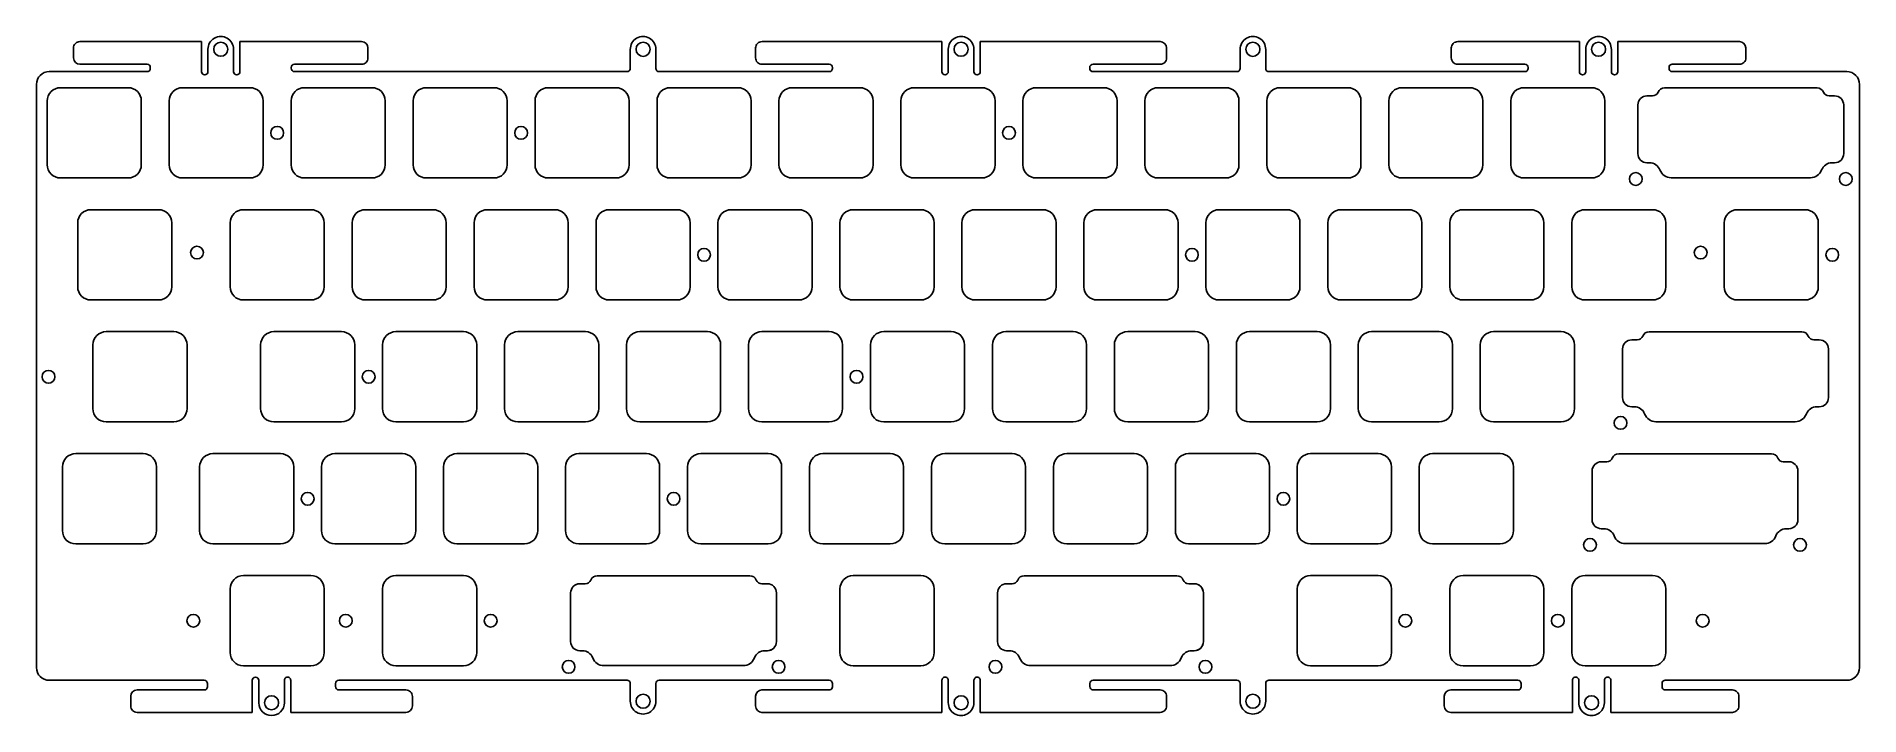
# Model space of a CAD drawing. Header units: millimetres. Extents: x -9 to 276, y -91 to 15.
import ezdxf

# ---------------------------------------------------------------- set-up
doc = ezdxf.new("R2010")
doc.units = ezdxf.units.MM
doc.layers.add('BLACK', color=7, linetype='CONTINUOUS')
doc.layers.add('Edge.Cuts', color=53, linetype='CONTINUOUS')

msp = doc.modelspace()

# ---------------------------------------------------------------- linework, layer by layer
at = {"layer": 'BLACK', "linetype": 'Continuous'}
for p, q in [((16.758349, 14.254188), (-2.24165, 14.254188)), ((16.758349, 9.554201), (16.758349, 14.254188)), ((41.7581, 14.254188), (22.758349, 14.254188)), ((22.758349, 14.254188), (22.758349, 9.554201)), ((104.303625, 14.254188), (104.303624, 14.254139)), ((132.391349, 14.254188), (104.303625, 14.254188)), ((132.391349, 9.554201), (132.391349, 14.254188)), ((166.4901, 14.254188), (138.391349, 14.254188)), ((138.391349, 14.254188), (138.391349, 9.554201)), ((212.977625, 14.254188), (212.977624, 14.254139)), ((231.966349, 14.254188), (212.977625, 14.254188)), ((231.966349, 9.554201), (231.966349, 14.254188)), ((256.9661, 14.254188), (237.966349, 14.254188)), ((237.966349, 14.254188), (237.966349, 9.554201)), ((-3.241651, 13.254192), (-3.241651, 11.699509)), ((17.758349, 13.05419), (17.758349, 9.554201)), ((21.758349, 9.554201), (21.758349, 13.054188)), ((42.758349, 11.7042), (42.758349, 13.270515)), ((83.725094, 13.029757), (83.725094, 10.0643)), ((87.725046, 13.049249), (87.725, 13.049249)), ((87.725046, 10.064175), (87.725046, 13.049249)), ((103.292349, 13.2541), (103.292349, 11.715245)), ((133.391349, 13.05419), (133.391349, 9.554201)), ((137.391349, 9.554201), (137.391349, 13.054188)), ((167.490349, 11.7042), (167.490349, 13.270515)), ((178.975079, 13.031437), (178.975079, 10.0643)), ((182.974954, 10.0642), (182.974954, 13.035636)), ((211.966349, 13.2541), (211.966349, 11.715245)), ((232.966349, 13.0542), (232.966349, 9.554201)), ((236.966349, 9.554201), (236.966349, 13.034001)), ((257.966349, 11.7042), (257.966349, 13.270515)), ((8.253504, 9.564175), (-7.025001, 9.564175)), ((-2.241651, 10.704188), (8.2583, 10.704188)), ((8.253504, 9.564224), (8.253504, 9.564175)), ((8.758349, 10.197855), (8.758349, 10.06416)), ((30.758349, 10.077453), (30.758349, 10.2041)), ((83.216754, 9.564175), (31.2583, 9.564175)), ((31.266336, 10.704139), (31.266337, 10.704188)), ((31.266337, 10.704188), (41.758349, 10.704188)), ((41.758349, 10.704188), (41.758349, 10.704201)), ((83.216755, 9.564223), (83.216754, 9.564175)), ((87.725025, 10.064175), (87.725046, 10.064175)), ((114.787504, 9.564175), (88.2249, 9.564175)), ((104.2924, 10.704188), (114.7923, 10.704188)), ((114.787504, 9.564224), (114.787504, 9.564175)), ((115.292349, 10.197855), (115.292349, 10.0642)), ((155.490349, 10.077453), (155.490349, 10.2041)), ((178.46772, 9.564175), (155.9903, 9.564175)), ((155.998336, 10.704139), (155.998337, 10.704188)), ((155.998337, 10.704188), (166.490349, 10.704188)), ((166.490349, 10.704188), (166.490349, 10.704201)), ((178.467721, 9.564223), (178.46772, 9.564175)), ((182.974977, 10.0642), (182.974954, 10.0642)), ((223.461504, 9.564175), (183.4751, 9.564175)), ((212.9664, 10.704188), (223.4663, 10.704188)), ((223.461504, 9.564224), (223.461504, 9.564175)), ((223.966349, 10.197855), (223.966349, 10.0642)), ((245.966349, 10.077453), (245.966349, 10.2041)), ((273.7248, 9.564175), (246.4663, 9.564175)), ((246.474336, 10.704139), (246.474337, 10.704188)), ((246.474337, 10.704188), (256.966349, 10.704188)), ((256.966349, 10.704188), (256.966349, 10.704201)), ((-9.025, 7.564177), (-9.025, -83.506263)), ((5.275, 7.05), (-5.275, 7.05)), ((24.325, 7.05), (13.775, 7.05)), ((43.375, 7.05), (32.825, 7.05)), ((62.425, 7.05), (51.875, 7.05)), ((81.475, 7.05), (70.925, 7.05)), ((100.525, 7.05), (89.975, 7.05)), ((119.575, 7.05), (109.025, 7.05)), ((138.625, 7.05), (128.075, 7.05)), ((157.675, 7.05), (147.125, 7.05)), ((176.725, 7.05), (166.175, 7.05)), ((195.775, 7.05), (185.225, 7.05)), ((214.825, 7.05), (204.275, 7.05)), ((233.875, 7.05), (223.325, 7.05)), ((275.724975, 7.5641), (275.725, 7.5641)), ((275.725, -83.5062), (275.725, 7.5641)), ((-7.35, 4.975001), (-7.35, -4.975)), ((7.35, 4.975), (7.35, -4.975)), ((11.7, 4.975), (11.7, -4.975)), ((26.4, 4.975), (26.4, -4.975)), ((30.75, 4.975), (30.75, -4.975)), ((45.45, 4.975), (45.45, -4.975)), ((49.8, 4.975), (49.8, -4.975)), ((64.5, 4.975), (64.5, -4.975)), ((68.85, 4.975), (68.85, -4.975)), ((83.55, 4.975), (83.55, -4.975)), ((87.9, 4.975), (87.9, -4.975)), ((102.6, 4.975), (102.6, -4.975)), ((106.95, 4.975), (106.95, -4.975)), ((121.65, 4.975), (121.65, -4.975)), ((126, 4.975), (126, -4.975)), ((140.7, 4.975), (140.7, -4.975)), ((145.05, 4.975), (145.05, -4.975)), ((159.75, 4.975), (159.75, -4.975)), ((164.1, 4.975), (164.1, -4.975)), ((178.8, 4.975), (178.8, -4.975)), ((183.15, 4.975), (183.15, -4.975)), ((197.85, 4.975), (197.85, -4.975)), ((202.2, 4.975), (202.2, -4.975)), ((216.9, 4.975), (216.9, -4.975)), ((221.25, 4.975), (221.25, -4.975)), ((235.95, 4.975), (235.95, -4.975)), ((5.275, -7.05), (-5.275, -7.05)), ((24.325, -7.05), (13.775, -7.05)), ((43.375, -7.05), (32.825, -7.05)), ((62.425, -7.05), (51.875, -7.05)), ((81.475, -7.05), (70.925, -7.05)), ((100.525, -7.05), (89.975, -7.05)), ((119.575, -7.05), (109.025, -7.05)), ((138.625, -7.05), (128.075, -7.05)), ((157.675, -7.05), (147.125, -7.05)), ((176.725, -7.05), (166.175, -7.05)), ((195.775, -7.05), (185.225, -7.05)), ((214.825, -7.05), (204.275, -7.05)), ((233.875, -7.05), (223.325, -7.05)), ((-2.587499, -14.074999), (-2.587499, -24.025001)), ((10.0375, -12), (-0.5125, -12)), ((12.1125, -14.075), (12.112501, -14.075)), ((12.112501, -14.075), (12.112501, -24.025)), ((21.225, -14.075), (21.225, -24.025)), ((33.85, -12), (23.3, -12)), ((35.925, -14.075), (35.925, -24.025)), ((40.275, -14.075), (40.275, -24.025)), ((52.9, -12), (42.35, -12)), ((54.975, -14.075), (54.975, -24.025)), ((59.325, -14.075), (59.325, -24.025)), ((71.95, -12), (61.4, -12)), ((74.025, -14.075), (74.025, -24.025)), ((78.375, -14.075), (78.375, -24.025)), ((91, -12), (80.45, -12)), ((93.075, -14.075), (93.075, -24.025)), ((97.425, -14.075), (97.425, -24.025)), ((110.05, -12), (99.5, -12)), ((112.125, -14.075), (112.125, -24.025)), ((116.475, -14.075), (116.475, -24.025)), ((129.1, -12), (118.55, -12)), ((131.175, -14.075), (131.175, -24.025)), ((135.525, -14.075), (135.525, -24.025)), ((148.15, -12), (137.6, -12)), ((150.225, -14.075), (150.225, -24.025)), ((154.575, -14.075), (154.575, -24.025)), ((167.2, -12), (156.65, -12)), ((169.275, -14.075), (169.275, -24.025)), ((173.625, -14.075), (173.625, -24.025)), ((186.25, -12), (175.7, -12)), ((188.325, -14.075), (188.325, -24.025)), ((192.675, -14.075), (192.675, -24.025)), ((205.3, -12), (194.75, -12)), ((207.375, -14.075), (207.375, -24.025)), ((211.725, -14.075), (211.725, -24.025)), ((224.35, -12), (213.8, -12)), ((226.425, -14.075), (226.425, -24.025)), ((230.775, -14.075), (230.775, -24.025)), ((243.4, -12), (232.85, -12)), ((245.475, -14.075), (245.475, -24.025)), ((10.0375, -26.1), (-0.5125, -26.1)), ((33.85, -26.1), (23.3, -26.1)), ((52.9, -26.1), (42.35, -26.1)), ((71.95, -26.1), (61.4, -26.1)), ((91, -26.1), (80.45, -26.1)), ((110.05, -26.1), (99.5, -26.1)), ((129.1, -26.1), (118.55, -26.1)), ((148.15, -26.1), (137.6, -26.1)), ((167.2, -26.1), (156.65, -26.1)), ((186.25, -26.1), (175.7, -26.1)), ((205.3, -26.1), (194.75, -26.1)), ((224.35, -26.1), (213.8, -26.1)), ((243.4, -26.1), (232.85, -26.1)), ((12.41875, -31.05), (1.868749, -31.05)), ((38.6125, -31.05), (28.0625, -31.05)), ((57.6625, -31.05), (47.1125, -31.05)), ((76.7125, -31.05), (66.1625, -31.05)), ((95.7625, -31.05), (85.2125, -31.05)), ((114.8125, -31.05), (104.2625, -31.05)), ((133.8625, -31.05), (123.3125, -31.05)), ((152.9125, -31.05), (142.3625, -31.05)), ((171.9625, -31.05), (161.4125, -31.05)), ((191.0125, -31.05), (180.4625, -31.05)), ((210.0625, -31.05), (199.5125, -31.05)), ((229.1125, -31.05), (218.5625, -31.05)), ((-0.20625, -33.125), (-0.20625, -43.075001)), ((14.49375, -33.125), (14.49375, -43.075)), ((25.9875, -33.125), (25.9875, -43.075)), ((40.6875, -33.125), (40.6875, -43.075)), ((45.0375, -33.125), (45.0375, -43.075)), ((59.7375, -33.125), (59.7375, -43.075)), ((64.0875, -33.125), (64.0875, -43.075)), ((78.7875, -33.125), (78.7875, -43.075)), ((83.1375, -33.125), (83.1375, -43.075)), ((97.8375, -33.125), (97.8375, -43.075)), ((102.1875, -33.125), (102.1875, -43.075)), ((116.8875, -33.125), (116.8875, -43.075)), ((121.2375, -33.125), (121.2375, -43.075)), ((135.9375, -33.125), (135.9375, -43.075)), ((140.2875, -33.125), (140.2875, -43.075)), ((154.9875, -33.125), (154.9875, -43.075)), ((159.3375, -33.125), (159.3375, -43.075)), ((174.0375, -33.125), (174.0375, -43.075)), ((178.3875, -33.125), (178.3875, -43.075)), ((193.0875, -33.125), (193.0875, -43.075)), ((197.4375, -33.125), (197.4375, -43.075)), ((212.1375, -33.125), (212.1375, -43.075)), ((216.4875, -33.125), (216.4875, -43.075)), ((231.1875, -33.125), (231.1875, -43.075)), ((12.41875, -45.15), (1.86875, -45.15)), ((38.6125, -45.15), (28.0625, -45.15)), ((57.6625, -45.15), (47.1125, -45.15)), ((76.7125, -45.15), (66.1625, -45.15)), ((95.7625, -45.15), (85.2125, -45.15)), ((114.8125, -45.15), (104.2625, -45.15)), ((133.8625, -45.15), (123.3125, -45.15)), ((152.9125, -45.15), (142.3625, -45.15)), ((171.9625, -45.15), (161.4125, -45.15)), ((191.0125, -45.15), (180.4625, -45.15)), ((210.0625, -45.15), (199.5125, -45.15)), ((229.1125, -45.15), (218.5625, -45.15)), ((7.656226, -50.099999), (-2.893775, -50.099999)), ((29.087476, -50.099999), (18.537516, -50.099999)), ((48.1375, -50.1), (37.5875, -50.1)), ((67.1875, -50.1), (56.6375, -50.1)), ((86.2375, -50.1), (75.6875, -50.1)), ((105.2875, -50.1), (94.7375, -50.1)), ((124.3375, -50.1), (113.7875, -50.1)), ((143.3875, -50.1), (132.8375, -50.1)), ((162.4375, -50.1), (151.8875, -50.1)), ((181.4875, -50.1), (170.9375, -50.1)), ((200.5375, -50.1), (189.9875, -50.1)), ((219.5875, -50.1), (209.0375, -50.1)), ((-4.968774, -52.174998), (-4.968774, -62.124999)), ((9.731226, -52.174999), (9.731226, -62.124999)), ((16.4625, -52.175019), (16.4625, -62.134768)), ((31.162476, -52.174999), (31.1625, -52.174999)), ((31.1625, -52.174999), (31.1625, -62.124999)), ((35.5125, -52.175), (35.5125, -62.125)), ((50.2125, -52.175), (50.2125, -62.125)), ((54.5625, -52.175), (54.5625, -62.125)), ((69.2625, -52.175), (69.2625, -62.125)), ((73.6125, -52.175), (73.6125, -62.125)), ((88.3125, -52.175), (88.3125, -62.125)), ((92.6625, -52.175), (92.6625, -62.125)), ((107.3625, -52.175), (107.3625, -62.125)), ((111.7125, -52.175), (111.7125, -62.125)), ((126.4125, -52.175), (126.4125, -62.125)), ((130.7625, -52.175), (130.7625, -62.125)), ((145.4625, -52.175), (145.4625, -62.125)), ((149.8125, -52.175), (149.8125, -62.125)), ((164.5125, -52.175), (164.5125, -62.125)), ((168.8625, -52.175), (168.8625, -62.125)), ((183.5625, -52.175), (183.5625, -62.125)), ((187.9125, -52.175), (187.9125, -62.125)), ((202.6125, -52.175), (202.6125, -62.125)), ((206.9625, -52.175), (206.9625, -62.125)), ((221.6625, -52.175), (221.6625, -62.125)), ((7.656226, -64.199999), (-2.893775, -64.199999)), ((29.077707, -64.199999), (18.537476, -64.199999)), ((48.1375, -64.2), (37.5875, -64.2)), ((67.1875, -64.2), (56.6375, -64.2)), ((86.2375, -64.2), (75.6875, -64.2)), ((105.2875, -64.2), (94.7375, -64.2)), ((124.3375, -64.2), (113.7875, -64.2)), ((143.3875, -64.2), (132.8375, -64.2)), ((162.4375, -64.2), (151.8875, -64.2)), ((181.4875, -64.2), (170.9375, -64.2)), ((200.5375, -64.2), (189.9875, -64.2)), ((219.5875, -64.2), (209.0375, -64.2)), ((-7.025002, -85.506262), (17.1921, -85.506262)), ((5.692064, -88.00537), (5.692064, -89.505371)), ((17.182357, -87.005371), (6.69206, -87.005371)), ((17.692065, -86.019553), (17.692065, -86.5054)), ((24.692064, -90.505371), (24.692064, -85.5054)), ((25.692036, -85.5054), (25.692064, -85.5054)), ((25.692064, -85.5054), (25.692064, -89.011026)), ((29.692064, -89.00537), (29.692064, -85.5054)), ((30.691972, -85.513398), (30.692064, -85.513399)), ((30.692064, -85.513399), (30.692064, -90.505371)), ((37.692063, -86.493609), (37.692063, -86.0063)), ((48.692, -87.005371), (38.1922, -87.005371)), ((38.20215, -85.506262), (83.2252, -85.506262)), ((49.692064, -89.5053), (49.692064, -88.016801)), ((83.725064, -86.014801), (83.725064, -88.76162)), ((87.725076, -88.777236), (87.725076, -86.0063)), ((88.2251, -85.506262), (114.7982, -85.506262)), ((88.2251, -85.506276), (88.2251, -85.506262)), ((103.298064, -88.0055), (103.298064, -89.513546)), ((114.7981, -87.005371), (104.294359, -87.005371)), ((114.89301, -86.996314), (114.893002, -86.996275)), ((115.298064, -86.014801), (115.298064, -86.5054)), ((132.397064, -90.505371), (132.397064, -85.5054)), ((133.396972, -85.513398), (133.397064, -85.513399)), ((133.397064, -85.513399), (133.397064, -88.995008)), ((137.397064, -89.0054), (137.397064, -85.5054)), ((138.396972, -85.513398), (138.397064, -85.513399)), ((138.397064, -85.513399), (138.397064, -90.505371)), ((155.496063, -86.493609), (155.496063, -86.0063)), ((166.496, -87.005371), (155.9962, -87.005371)), ((156.00615, -85.506262), (178.475, -85.506262)), ((167.496064, -89.5053), (167.496064, -88.016801)), ((178.975003, -86.012301), (178.975, -88.777198)), ((182.974954, -88.763884), (182.974954, -86.0063)), ((183.477828, -85.506262), (222.3721, -85.506262)), ((210.872064, -88.0055), (210.872064, -89.513546)), ((222.362357, -87.005371), (211.868359, -87.005371)), ((222.872065, -86.019553), (222.872065, -86.5054)), ((230.872064, -90.505371), (230.872064, -85.5054)), ((231.871972, -85.513398), (231.872064, -85.513399)), ((231.872064, -85.513399), (231.872064, -88.982862)), ((235.872064, -89.0054), (235.872064, -85.5054)), ((236.871972, -85.513398), (236.872064, -85.513399)), ((236.872064, -85.513399), (236.872064, -90.505371)), ((244.872063, -86.493609), (244.872063, -86.0063)), ((255.872, -87.005371), (245.3722, -87.005371)), ((245.38215, -85.506262), (273.712672, -85.506262)), ((256.872064, -89.5053), (256.872064, -88.016801)), ((5.692064, -89.505371), (5.692079, -89.505371)), ((6.69205, -90.505371), (24.692064, -90.505371)), ((30.692064, -90.505371), (48.678436, -90.505371)), ((87.724996, -88.777236), (87.725076, -88.777236)), ((104.298, -90.505371), (132.397064, -90.505371)), ((138.397064, -90.505371), (166.482436, -90.505371)), ((211.872, -90.505371), (230.872064, -90.505371)), ((236.872064, -90.505371), (255.858436, -90.505371))]:
    msp.add_line(p, q, dxfattribs=at)
at = {"layer": 'BLACK'}
for centre, radius in [((19.758349, 13.054188), 1.1), ((85.725, 13.049249), 1.1), ((135.391349, 13.054188), 1.1), ((180.975, 13.049249), 1.1), ((234.966349, 13.054188), 1.1), ((28.575, 0), 1), ((66.675, 0), 1), ((142.875, 0), 1), ((16.04875, -18.7), 1), ((95.25, -19.05), 1), ((171.45, -19.05), 1), ((250.9012, -18.7), 1), ((-7.14375, -38.1), 1), ((42.8625, -38.1), 1), ((119.0625, -38.1), 1), ((33.3375, -57.15), 1), ((90.4875, -57.15), 1), ((185.7375, -57.15), 1), ((27.692064, -89.005371), 1.1), ((85.725, -88.777236), 1.1), ((135.397064, -89.005371), 1.1), ((180.975, -88.777236), 1.1), ((233.872064, -89.005371), 1.1)]:
    msp.add_circle(centre, radius, dxfattribs=at)
for centre, radius, start, end in [((-2.241655, 13.254192), 0.999996, 89.99971352, 180), ((19.75835, 13.05419), 2.000001, 359.9999427, 180), ((41.7581, 13.2538), 1.000388, 0.95737144, 90), ((85.725, 13.04925), 2.000001, 359.99997135, 180.55844188), ((104.2924, 13.2541), 1.000051, 89.35696425, 180), ((135.39135, 13.05419), 2.000001, 359.9999427, 180), ((166.4901, 13.2538), 1.000388, 0.95737144, 90), ((180.975, 13.0491), 1.999999, 359.61428177, 180.50601451), ((212.9664, 13.2541), 1.000051, 89.35696425, 180), ((234.9664, 13.0542), 2.000051, 359.42134619, 180), ((256.9661, 13.2538), 1.000388, 0.95737144, 90), ((-2.241651, 11.704199), 1.000011, 180.26871524, 270), ((41.7584, 11.7042), 0.999949, 269.99707791, 0), ((104.2924, 11.7043), 1.000112, 179.37295471, 270), ((166.4904, 11.7042), 0.999949, 269.99707791, 0), ((212.9664, 11.7043), 1.000112, 179.37295471, 270), ((256.9664, 11.7042), 0.999949, 269.99707791, 0), ((-7.025001, 7.564176), 1.999999, 90, 179.99997135), ((8.25838, 10.06416), 0.499969, 269.44119775, 0), ((8.2584, 10.2042), 0.499988, 359.27288142, 90.01145943), ((17.258349, 9.554201), 0.5, 180, 0), ((22.258349, 9.554201), 0.5, 180, 0), ((31.2584, 10.0644), 0.500225, 178.50472849, 269.988546), ((31.2584, 10.2041), 0.500051, 89.09074865, 180), ((83.225, 10.0643), 0.500094, 269.05542366, 0), ((88.2249, 10.064), 0.499825, 179.97994146, 270), ((114.7924, 10.0642), 0.499949, 269.43895073, 0), ((114.7924, 10.2042), 0.499988, 359.27288142, 90.01145943), ((132.891349, 9.554201), 0.5, 180, 0), ((137.891349, 9.554201), 0.5, 180, 0), ((155.9904, 10.0644), 0.500225, 178.50472849, 269.988546), ((155.9904, 10.2041), 0.500051, 89.09074865, 180), ((178.475, 10.0643), 0.500079, 269.16607537, 0), ((183.4752, 10.0644), 0.500225, 180.02290809, 269.988546), ((223.4664, 10.0642), 0.499949, 269.43895073, 0), ((223.4664, 10.2042), 0.499988, 359.27288142, 90.01145943), ((232.466349, 9.554201), 0.5, 180, 0), ((237.466349, 9.554201), 0.5, 180, 0), ((246.4664, 10.0644), 0.500225, 178.50472849, 269.988546), ((246.4664, 10.2041), 0.500051, 89.09074865, 180), ((273.7248, 7.564), 2.000175, 0.00286454, 90), ((-5.275001, 4.975001), 2.074999, 89.99997239, 180), ((5.275, 4.975), 2.075, 0, 90), ((13.775, 4.975), 2.075, 90, 180), ((24.325, 4.975), 2.075, 0, 90), ((32.825, 4.975), 2.075, 90, 180), ((43.375, 4.975), 2.075, 0, 90), ((51.875, 4.975), 2.075, 90, 180), ((62.425, 4.975), 2.075, 0, 90), ((70.925, 4.975), 2.075, 90, 180), ((81.475, 4.975), 2.075, 0, 90), ((89.975, 4.975), 2.075, 90, 180), ((100.525, 4.975), 2.075, 0, 90), ((109.025, 4.975), 2.075, 90, 180), ((119.575, 4.975), 2.075, 0, 90), ((128.075, 4.975), 2.075, 90, 180), ((138.625, 4.975), 2.075, 0, 90), ((147.125, 4.975), 2.075, 90, 180), ((157.675, 4.975), 2.075, 0, 90), ((166.175, 4.975), 2.075, 90, 180), ((176.725, 4.975), 2.075, 0, 90), ((185.225, 4.975), 2.075, 90, 180), ((195.775, 4.975), 2.075, 0, 90), ((204.275, 4.975), 2.075, 90, 180), ((214.825, 4.975), 2.075, 0, 90), ((223.325, 4.975), 2.075, 90, 180), ((233.875, 4.975), 2.075, 0, 90), ((-5.275001, -4.975001), 2.074999, 179.99997239, 270.00002761), ((5.275, -4.975), 2.075, 270, 0), ((13.775, -4.975), 2.075, 180, 270), ((24.325, -4.975), 2.075, 270, 0), ((32.825, -4.975), 2.075, 180, 270), ((43.375, -4.975), 2.075, 270, 0), ((51.875, -4.975), 2.075, 180, 270), ((62.425, -4.975), 2.075, 270, 0), ((70.925, -4.975), 2.075, 180, 270), ((81.475, -4.975), 2.075, 270, 0), ((89.975, -4.975), 2.075, 180, 270), ((100.525, -4.975), 2.075, 270, 0), ((109.025, -4.975), 2.075, 180, 270), ((119.575, -4.975), 2.075, 270, 0), ((128.075, -4.975), 2.075, 180, 270), ((138.625, -4.975), 2.075, 270, 0), ((147.125, -4.975), 2.075, 180, 270), ((157.675, -4.975), 2.075, 270, 0), ((166.175, -4.975), 2.075, 180, 270), ((176.725, -4.975), 2.075, 270, 0), ((185.225, -4.975), 2.075, 180, 270), ((195.775, -4.975), 2.075, 270, 0), ((204.275, -4.975), 2.075, 180, 270), ((214.825, -4.975), 2.075, 270, 0), ((223.325, -4.975), 2.075, 180, 270), ((233.875, -4.975), 2.075, 270, 0), ((-0.5125, -14.074999), 2.074999, 90, 180), ((10.0375, -14.075), 2.075, 0, 90), ((23.3, -14.075), 2.075, 90, 180), ((33.85, -14.075), 2.075, 0, 90), ((42.35, -14.075), 2.075, 90, 180), ((52.9, -14.075), 2.075, 0, 90), ((61.4, -14.075), 2.075, 90, 180), ((71.95, -14.075), 2.075, 0, 90), ((80.45, -14.075), 2.075, 90, 180), ((91, -14.075), 2.075, 0, 90), ((99.5, -14.075), 2.075, 90, 180), ((110.05, -14.075), 2.075, 0, 90), ((118.55, -14.075), 2.075, 90, 180), ((129.1, -14.075), 2.075, 0, 90), ((137.6, -14.075), 2.075, 90, 180), ((148.15, -14.075), 2.075, 0, 90), ((156.65, -14.075), 2.075, 90, 180), ((167.2, -14.075), 2.075, 0, 90), ((175.7, -14.075), 2.075, 90, 180), ((186.25, -14.075), 2.075, 0, 90), ((194.75, -14.075), 2.075, 90, 180), ((205.3, -14.075), 2.075, 0, 90), ((213.8, -14.075), 2.075, 90, 180), ((224.35, -14.075), 2.075, 0, 90), ((232.85, -14.075), 2.075, 90, 180), ((243.4, -14.075), 2.075, 0, 90), ((-0.5125, -24.025001), 2.074999, 180, 270), ((10.0375, -24.025), 2.075001, 270, 0), ((23.3, -24.025), 2.075, 180, 270), ((33.85, -24.025), 2.075, 270, 0), ((42.35, -24.025), 2.075, 180, 270), ((52.9, -24.025), 2.075, 270, 0), ((61.4, -24.025), 2.075, 180, 270), ((71.95, -24.025), 2.075, 270, 0), ((80.45, -24.025), 2.075, 180, 270), ((91, -24.025), 2.075, 270, 0), ((99.5, -24.025), 2.075, 180, 270), ((110.05, -24.025), 2.075, 270, 0), ((118.55, -24.025), 2.075, 180, 270), ((129.1, -24.025), 2.075, 270, 0), ((137.6, -24.025), 2.075, 180, 270), ((148.15, -24.025), 2.075, 270, 0), ((156.65, -24.025), 2.075, 180, 270), ((167.2, -24.025), 2.075, 270, 0), ((175.7, -24.025), 2.075, 180, 270), ((186.25, -24.025), 2.075, 270, 0), ((194.75, -24.025), 2.075, 180, 270), ((205.3, -24.025), 2.075, 270, 0), ((213.8, -24.025), 2.075, 180, 270), ((224.35, -24.025), 2.075, 270, 0), ((232.85, -24.025), 2.075, 180, 270), ((243.4, -24.025), 2.075, 270, 0), ((1.868754, -33.125004), 2.075004, 90.00013806, 179.99988955), ((12.41875, -33.125), 2.075, 0, 90), ((28.0625, -33.125), 2.075, 90, 180), ((38.6125, -33.125), 2.075, 0, 90), ((47.1125, -33.125), 2.075, 90, 180), ((57.6625, -33.125), 2.075, 0, 90), ((66.1625, -33.125), 2.075, 90, 180), ((76.7125, -33.125), 2.075, 0, 90), ((85.2125, -33.125), 2.075, 90, 180), ((95.7625, -33.125), 2.075, 0, 90), ((104.2625, -33.125), 2.075, 90, 180), ((114.8125, -33.125), 2.075, 0, 90), ((123.3125, -33.125), 2.075, 90, 180), ((133.8625, -33.125), 2.075, 0, 90), ((142.3625, -33.125), 2.075, 90, 180), ((152.9125, -33.125), 2.075, 0, 90), ((161.4125, -33.125), 2.075, 90, 180), ((171.9625, -33.125), 2.075, 0, 90), ((180.4625, -33.125), 2.075, 90, 180), ((191.0125, -33.125), 2.075, 0, 90), ((199.5125, -33.125), 2.075, 90, 180), ((210.0625, -33.125), 2.075, 0, 90), ((218.5625, -33.125), 2.075, 90, 180), ((229.1125, -33.125), 2.075, 0, 90), ((1.868752, -43.074998), 2.075002, 180.00008284, 269.99994478), ((12.41875, -43.075), 2.075, 270, 0), ((28.0625, -43.075), 2.075, 180, 270), ((38.6125, -43.075), 2.075, 270, 0), ((47.1125, -43.075), 2.075, 180, 270), ((57.6625, -43.075), 2.075, 270, 0), ((66.1625, -43.075), 2.075, 180, 270), ((76.7125, -43.075), 2.075, 270, 0), ((85.2125, -43.075), 2.075, 180, 270), ((95.7625, -43.075), 2.075, 270, 0), ((104.2625, -43.075), 2.075, 180, 270), ((114.8125, -43.075), 2.075, 270, 0), ((123.3125, -43.075), 2.075, 180, 270), ((133.8625, -43.075), 2.075, 270, 0), ((142.3625, -43.075), 2.075, 180, 270), ((152.9125, -43.075), 2.075, 270, 0), ((161.4125, -43.075), 2.075, 180, 270), ((171.9625, -43.075), 2.075, 270, 0), ((180.4625, -43.075), 2.075, 180, 270), ((191.0125, -43.075), 2.075, 270, 0), ((199.5125, -43.075), 2.075, 180, 270), ((210.0625, -43.075), 2.075, 270, 0), ((218.5625, -43.075), 2.075, 180, 270), ((229.1125, -43.075), 2.075, 270, 0), ((-2.893775, -52.174998), 2.074999, 90, 180), ((7.656226, -52.174999), 2.075, 0, 90), ((18.537516, -52.175019), 2.075016, 90, 180), ((29.087476, -52.174999), 2.075, 0, 90), ((37.5875, -52.175), 2.075, 90, 180), ((48.1375, -52.175), 2.075, 0, 90), ((56.6375, -52.175), 2.075, 90, 180), ((67.1875, -52.175), 2.075, 0, 90), ((75.6875, -52.175), 2.075, 90, 180), ((86.2375, -52.175), 2.075, 0, 90), ((94.7375, -52.175), 2.075, 90, 180), ((105.2875, -52.175), 2.075, 0, 90), ((113.7875, -52.175), 2.075, 90, 180), ((124.3375, -52.175), 2.075, 0, 90), ((132.8375, -52.175), 2.075, 90, 180), ((143.3875, -52.175), 2.075, 0, 90), ((151.8875, -52.175), 2.075, 90, 180), ((162.4375, -52.175), 2.075, 0, 90), ((170.9375, -52.175), 2.075, 90, 180), ((181.4875, -52.175), 2.075, 0, 90), ((189.9875, -52.175), 2.075, 90, 180), ((200.5375, -52.175), 2.075, 0, 90), ((209.0375, -52.175), 2.075, 90, 180), ((219.5875, -52.175), 2.075, 0, 90), ((-2.893775, -62.125), 2.074999, 179.99997239, 270), ((7.656226, -62.124999), 2.075, 270, 0), ((18.537476, -62.124999), 2.075, 180.2697469, 270), ((29.087476, -62.124999), 2.075024, 269.73025622, 0), ((37.5875, -62.125), 2.075, 180, 270), ((48.1375, -62.125), 2.075, 270, 0), ((56.6375, -62.125), 2.075, 180, 270), ((67.1875, -62.125), 2.075, 270, 0), ((75.6875, -62.125), 2.075, 180, 270), ((86.2375, -62.125), 2.075, 270, 0), ((94.7375, -62.125), 2.075, 180, 270), ((105.2875, -62.125), 2.075, 270, 0), ((113.7875, -62.125), 2.075, 180, 270), ((124.3375, -62.125), 2.075, 270, 0), ((132.8375, -62.125), 2.075, 180, 270), ((143.3875, -62.125), 2.075, 270, 0), ((151.8875, -62.125), 2.075, 180, 270), ((162.4375, -62.125), 2.075, 270, 0), ((170.9375, -62.125), 2.075, 180, 270), ((181.4875, -62.125), 2.075, 270, 0), ((189.9875, -62.125), 2.075, 180, 270), ((200.5375, -62.125), 2.075, 270, 0), ((209.0375, -62.125), 2.075, 180, 270), ((219.5875, -62.125), 2.075, 270, 0), ((-7.025001, -83.506263), 1.999999, 180, 269.99997135), ((25.19205, -85.5054), 0.499986, 0, 180), ((30.19205, -85.5054), 0.499986, 359.08343191, 180), ((132.897, -85.5054), 0.499936, 359.08352355, 180), ((137.897, -85.5054), 0.499936, 359.08352355, 180), ((231.372, -85.5054), 0.499936, 359.08352355, 180), ((236.372, -85.5054), 0.499936, 359.08352355, 180), ((273.7249, -83.5062), 2.0001, 269.64970883, 0), ((6.69206, -88.00537), 0.999996, 90, 180), ((17.1919, -86.5053), 0.500165, 268.90674071, 359.98854462), ((17.192, -86.0065), 0.500238, 358.50477033, 89.9885463), ((38.1923, -86.505), 0.500371, 178.69553141, 269.98854934), ((38.1923, -86.0064), 0.500237, 88.87173045, 179.98854627), ((48.692, -88.0055), 1.000129, 359.35256939, 90), ((83.2253, -86.0061), 0.499838, 359.00256878, 90.01146287), ((88.225, -86.0062), 0.499924, 89.9885391, 180.0114609), ((104.2982, -88.0055), 1.000136, 90.22004362, 180), ((114.798, -86.5047), 0.500671, 270.0114438, 280.93815927), ((114.7983, -86.0061), 0.499838, 359.00256878, 90.01146287), ((114.798, -86.5054), 0.500064, 280.9534312, 0), ((155.9963, -86.505), 0.500371, 178.69553141, 269.98854934), ((155.9963, -86.0064), 0.500237, 88.87173045, 179.98854627), ((166.496, -88.0055), 1.000129, 359.35256939, 90), ((178.4749, -86.0064), 0.500138, 359.32396585, 89.98854401), ((183.4751, -86.0064), 0.500146, 89.68748358, 179.98854419), ((211.8722, -88.0055), 1.000136, 90.22004362, 180), ((222.3719, -86.5053), 0.500165, 268.90674071, 359.98854462), ((222.372, -86.0065), 0.500238, 358.50477033, 89.9885463), ((245.3723, -86.505), 0.500371, 178.69553141, 269.98854934), ((245.3723, -86.0064), 0.500237, 88.87173045, 179.98854627), ((255.872, -88.0055), 1.000129, 359.35256939, 90), ((6.69205, -89.5054), 0.999971, 179.99833837, 270), ((27.69206, -89.00537), 2.000004, 180.16203236, 0), ((48.6919, -89.5053), 1.000164, 269.22867099, 0), ((85.725, -88.77724), 1.999996, 179.55251474, 0.00011459), ((104.298, -89.5054), 0.999971, 180.46675097, 270), ((135.39705, -89.0054), 2.000014, 179.70229172, 0), ((166.4959, -89.5053), 1.000164, 269.22867099, 0), ((180.975, -88.7773), 1.999999, 179.99707792, 0.38434316), ((211.872, -89.5054), 0.999971, 180.46675097, 270), ((233.872, -89.0054), 2.000064, 179.35434053, 0), ((255.8719, -89.5053), 1.000164, 269.22867099, 0)]:
    msp.add_arc(centre, radius, start, end, dxfattribs=at)
at = {"layer": 'Edge.Cuts', "linetype": 'CONTINUOUS'}
for p, q in [((242.52436, 5.77544), (243.38997, 5.77544)), ((245.24718, 7.0276), (269.10242, 7.0276)), ((270.95963, 5.77544), (271.82524, 5.77544)), ((241.09936, -3.25044), (241.09936, 4.35044)), ((273.25024, 4.35044), (273.25024, -3.25044)), ((242.9284, -4.67544), (242.52436, -4.67544)), ((271.82524, -4.67544), (271.4212, -4.67544)), ((268.0503, -7.01191), (246.2993, -7.01191)), ((254.5875, -14.075), (254.5875, -24.025001)), ((267.2125, -12), (256.662499, -12)), ((269.2875, -14.075), (269.2875, -24.025)), ((267.2125, -26.1), (256.6625, -26.1)), ((242.86593, -31.0724), (266.72117, -31.0724)), ((238.71811, -41.35044), (238.71811, -33.74956)), ((240.14311, -32.32456), (241.00872, -32.32456)), ((268.57838, -32.32456), (269.44399, -32.32456)), ((270.86899, -33.74956), (270.86899, -41.35044)), ((240.54715, -42.77544), (240.14311, -42.77544)), ((265.66905, -45.11191), (243.91805, -45.11191)), ((269.44399, -42.77544), (269.03995, -42.77544)), ((238.10343, -50.1224), (261.95867, -50.1224)), ((233.95561, -60.40044), (233.95561, -52.79956)), ((235.38061, -51.37456), (236.24622, -51.37456)), ((263.81588, -51.37456), (264.68149, -51.37456)), ((266.10649, -52.79956), (266.10649, -60.40044)), ((235.78465, -61.82544), (235.38061, -61.82544)), ((264.68149, -61.82544), (264.27745, -61.82544)), ((260.90655, -64.16191), (239.15555, -64.16191)), ((33.85, -69.15), (23.299999, -69.15)), ((33.85, -69.15), (23.299999, -69.15)), ((57.6625, -69.15), (47.112499, -69.15)), ((57.6625, -69.15), (47.112499, -69.15)), ((75.83686, -70.42456), (76.70247, -70.42456)), ((75.849012, -70.42456), (76.702575, -70.42456)), ((76.702575, -70.424548), (76.702575, -70.42456)), ((78.55968, -69.1724), (102.41492, -69.1724)), ((78.559875, -69.172411), (78.559875, -69.1724)), ((78.559875, -69.1724), (102.415075, -69.1724)), ((104.27213, -70.42456), (105.13774, -70.42456)), ((104.272275, -70.42456), (105.137875, -70.42456)), ((129.1, -69.15), (118.549999, -69.15)), ((129.1, -69.15), (118.549999, -69.15)), ((142.51186, -70.42456), (143.37747, -70.42456)), ((142.524012, -70.42456), (143.377575, -70.42456)), ((143.377575, -70.424548), (143.377575, -70.42456)), ((145.23468, -69.1724), (169.08992, -69.1724)), ((145.234875, -69.172411), (145.234875, -69.1724)), ((145.234875, -69.1724), (169.090075, -69.1724)), ((170.94713, -70.42456), (171.81274, -70.42456)), ((170.947275, -70.42456), (171.812875, -70.42456)), ((200.5375, -69.15), (189.987499, -69.15)), ((200.5375, -69.15), (189.987499, -69.15)), ((224.35, -69.15), (213.799999, -69.15)), ((224.35, -69.15), (213.799999, -69.15)), ((243.4, -69.15), (232.849999, -69.15)), ((243.4, -69.15), (232.849999, -69.15)), ((21.225, -71.225), (21.225, -81.175001)), ((21.225, -71.225), (21.225, -81.175001)), ((35.925, -71.225), (35.925, -81.175)), ((35.925, -71.225), (35.925, -81.175)), ((45.0375, -71.225), (45.0375, -81.175001)), ((45.0375, -71.225), (45.0375, -81.175001)), ((59.7375, -71.225), (59.7375, -81.175)), ((59.7375, -71.225), (59.7375, -81.175)), ((74.41186, -79.45044), (74.41186, -71.84956)), ((74.411985, -79.45044), (74.411985, -71.8497)), ((106.56274, -71.84956), (106.56274, -79.45044)), ((106.562865, -71.84956), (106.562865, -79.4504)), ((116.475, -71.225), (116.475, -81.175001)), ((116.475, -71.225), (116.475, -81.175001)), ((131.175, -71.225), (131.175, -81.175)), ((131.175, -71.225), (131.175, -81.175)), ((141.08686, -79.45044), (141.08686, -71.84956)), ((141.086985, -79.45044), (141.086985, -71.8497)), ((173.23774, -71.84956), (173.23774, -79.45044)), ((173.237865, -71.84956), (173.237865, -79.4504)), ((187.9125, -71.225), (187.9125, -81.175001)), ((187.9125, -71.225), (187.9125, -81.175001)), ((202.6125, -71.225), (202.6125, -81.175)), ((202.6125, -71.225), (202.6125, -81.175)), ((211.725, -71.225), (211.725, -81.175001)), ((211.725, -71.225), (211.725, -81.175001)), ((226.425, -71.225), (226.425, -81.175)), ((226.425, -71.225), (226.425, -81.175)), ((230.775, -71.225), (230.775, -81.175001)), ((230.775, -71.225), (230.775, -81.175001)), ((245.475, -71.225), (245.475, -81.175)), ((245.475, -71.225), (245.475, -81.175)), ((76.2409, -80.87544), (75.83686, -80.87544)), ((76.241075, -80.87544), (75.836975, -80.87544)), ((105.13774, -80.87544), (104.7337, -80.87544)), ((105.125958, -80.87544), (104.733825, -80.87544)), ((142.9159, -80.87544), (142.51186, -80.87544)), ((142.916075, -80.87544), (142.511975, -80.87544)), ((171.81274, -80.87544), (171.4087, -80.87544)), ((171.800958, -80.87544), (171.408825, -80.87544)), ((33.85, -83.25), (23.3, -83.25)), ((33.85, -83.25), (23.3, -83.25)), ((57.6625, -83.25), (47.1125, -83.25)), ((57.6625, -83.25), (47.1125, -83.25)), ((101.3628, -83.21191), (79.6118, -83.21191)), ((101.362925, -83.21191), (79.612075, -83.21191)), ((129.1, -83.25), (118.55, -83.25)), ((129.1, -83.25), (118.55, -83.25)), ((168.0378, -83.21191), (146.2868, -83.21191)), ((168.037925, -83.21191), (146.287075, -83.21191)), ((200.5375, -83.25), (189.9875, -83.25)), ((200.5375, -83.25), (189.9875, -83.25)), ((224.35, -83.25), (213.8, -83.25)), ((224.35, -83.25), (213.8, -83.25)), ((243.4, -83.25), (232.85, -83.25)), ((243.4, -83.25), (232.85, -83.25))]:
    msp.add_line(p, q, dxfattribs=at)
at = {"layer": 'Edge.Cuts'}
for centre in [(240.775, -7.2), (273.575, -7.2), (271.4625, -19.05), (238.39375, -45.3), (233.63125, -64.35), (266.43125, -64.35), (15.478125, -76.2), (39.290625, -76.2), (61.9125, -76.2), (204.7875, -76.2), (228.6, -76.2), (251.221875, -76.2), (74.0875, -83.4), (106.8875, -83.4), (140.7625, -83.4), (173.5625, -83.4)]:
    msp.add_circle(centre, 1, dxfattribs=at)
for centre, radius, start, end in [((242.52436, 4.35044), 1.425, 90, 180), ((243.38997, 6.70385), 0.928411, -90, -22.02270195), ((245.2472, 5.9526), 1.075006, 90.00106597, 157.97610066), ((269.1024, 5.9526), 1.075, 22.02389934, 89.99893403), ((270.9596, 6.7039), 0.92846, -157.97374324, -89.99814868), ((271.82524, 4.35044), 1.425, 0, 90), ((242.52436, -3.25044), 1.425, -180, -90), ((242.92841, -6.40037), 1.72493, 20.54597615, 90.00033216), ((271.4212, -6.4004), 1.724938, 90, 159.45340178), ((271.8252, -3.2504), 1.42504, -89.99839174, -0.00160826), ((246.29931, -5.13696), 1.87495, -159.45407657, -90.00030559), ((268.0503, -5.137), 1.874943, -90, -20.54506499), ((256.6625, -14.075), 2.075, 90.00002761, 180), ((267.2125, -14.075), 2.075, 0, 90), ((256.6625, -24.025), 2.075, -179.99997239, -90), ((267.2125, -24.025), 2.075, -90, 0), ((242.86595, -32.1474), 1.075006, 90.00106597, 157.97610066), ((266.72115, -32.1474), 1.075, 22.02389934, 89.99893403), ((240.14311, -33.74956), 1.425, 90, 180), ((241.00872, -31.39615), 0.928411, -90, -22.02270195), ((268.57835, -31.3961), 0.92846, -157.97374324, -89.99814868), ((269.44399, -33.74956), 1.425, 0, 90), ((240.14311, -41.35044), 1.425, -180, -90), ((269.44395, -41.3504), 1.42504, -89.99839174, -0.00160826), ((240.54716, -44.50037), 1.72493, 20.54597615, 90.00033216), ((243.91806, -43.23696), 1.87495, -159.45407657, -90.00030559), ((265.66905, -43.237), 1.874943, -90, -20.54506499), ((269.03995, -44.5004), 1.724938, 90, 159.45340178), ((236.24622, -50.44615), 0.928411, -90, -22.02270195), ((238.10345, -51.1974), 1.075006, 90.00106597, 157.97610066), ((261.95865, -51.1974), 1.075, 22.02389934, 89.99893403), ((263.81585, -50.4461), 0.92846, -157.97374324, -89.99814868), ((235.38061, -52.79956), 1.425, 90, 180), ((264.68149, -52.79956), 1.425, 0, 90), ((235.38061, -60.40044), 1.425, -180, -90), ((235.78466, -63.55037), 1.72493, 20.54597615, 90.00033216), ((264.27745, -63.5504), 1.724938, 90, 159.45340178), ((264.68145, -60.4004), 1.42504, -89.99839174, -0.00160826), ((239.15556, -62.28696), 1.87495, -159.45407657, -90.00030559), ((260.90655, -62.287), 1.874943, -90, -20.54506499), ((23.3, -71.225), 2.075, 90.00002761, 180), ((23.3, -71.225), 2.075, 90.00002761, 180), ((33.85, -71.225), 2.075, 0, 90), ((33.85, -71.225), 2.075, 0, 90), ((47.1125, -71.225), 2.075, 90.00002761, 180), ((47.1125, -71.225), 2.075, 90.00002761, 180), ((57.6625, -71.225), 2.075, 0, 90), ((57.6625, -71.225), 2.075, 0, 90), ((75.83686, -71.84956), 1.425, 90, 180), ((75.8371, -71.8496), 1.425115, -270.47891951, -179.99597957), ((76.70247, -69.49615), 0.928411, -90, -22.02270195), ((76.7026, -69.4962), 0.928388, -90.00154288, -22.01995704), ((78.5597, -70.2474), 1.075006, 90.00106597, 157.97610066), ((78.5598, -70.2474), 1.074983, 89.99600256, 157.97560099), ((102.4149, -70.2474), 1.075, 22.02389934, 89.99893403), ((102.415, -70.2474), 1.075, 22.02339581, 89.99600262), ((104.2721, -69.4961), 0.92846, -157.97374324, -89.99814868), ((104.2723, -69.4961), 0.92846, -157.97545325, -90.00154276), ((105.13774, -71.84956), 1.425, 0, 90), ((105.1379, -71.8495), 1.42494, -0.00241256, 90.00100523), ((118.55, -71.225), 2.075, 90.00002761, 180), ((118.55, -71.225), 2.075, 90.00002761, 180), ((129.1, -71.225), 2.075, 0, 90), ((129.1, -71.225), 2.075, 0, 90), ((142.51186, -71.84956), 1.425, 90, 180), ((142.5121, -71.8496), 1.425115, -270.47891951, -179.99597957), ((143.37747, -69.49615), 0.928411, -90, -22.02270195), ((143.3776, -69.4962), 0.928388, -90.00154288, -22.01995704), ((145.2347, -70.2474), 1.075006, 90.00106597, 157.97610066), ((145.2348, -70.2474), 1.074983, 89.99600256, 157.97560099), ((169.0899, -70.2474), 1.075, 22.02389934, 89.99893403), ((169.09, -70.2474), 1.075, 22.02339581, 89.99600262), ((170.9471, -69.4961), 0.92846, -157.97374324, -89.99814868), ((170.9473, -69.4961), 0.92846, -157.97545325, -90.00154276), ((171.81274, -71.84956), 1.425, 0, 90), ((171.8129, -71.8495), 1.42494, -0.00241256, 90.00100523), ((189.9875, -71.225), 2.075, 90.00002761, 180), ((189.9875, -71.225), 2.075, 90.00002761, 180), ((200.5375, -71.225), 2.075, 0, 90), ((200.5375, -71.225), 2.075, 0, 90), ((213.8, -71.225), 2.075, 90.00002761, 180), ((213.8, -71.225), 2.075, 90.00002761, 180), ((224.35, -71.225), 2.075, 0, 90), ((224.35, -71.225), 2.075, 0, 90), ((232.85, -71.225), 2.075, 90.00002761, 180), ((232.85, -71.225), 2.075, 90.00002761, 180), ((243.4, -71.225), 2.075, 0, 90), ((243.4, -71.225), 2.075, 0, 90), ((75.83686, -79.45044), 1.425, -180, -90), ((75.837, -79.4504), 1.42504, -179.99839174, -90.00100516), ((105.1377, -79.4504), 1.425165, -90.47210798, 0), ((105.1377, -79.4504), 1.42504, -89.99839174, -0.00160826), ((142.51186, -79.45044), 1.425, -180, -90), ((142.512, -79.4504), 1.42504, -179.99839174, -90.00100516), ((171.8127, -79.4504), 1.425165, -90.47210798, 0), ((171.8127, -79.4504), 1.42504, -89.99839174, -0.00160826), ((23.3, -81.175), 2.075, -179.99997239, -90), ((23.3, -81.175), 2.075, -179.99997239, -90), ((33.85, -81.175), 2.075, -90, 0), ((33.85, -81.175), 2.075, -90, 0), ((47.1125, -81.175), 2.075, -179.99997239, -90), ((47.1125, -81.175), 2.075, -179.99997239, -90), ((57.6625, -81.175), 2.075, -90, 0), ((57.6625, -81.175), 2.075, -90, 0), ((76.24091, -82.60037), 1.72493, 20.54597615, 90.00033216), ((76.2411, -82.6003), 1.72486, 20.54456057, 90.00083044), ((79.61181, -81.33696), 1.87495, -159.45407657, -90.00030559), ((79.612, -81.3369), 1.87501, -159.45305696, -89.99770818), ((101.3628, -81.337), 1.874943, -90, -20.54506499), ((101.3628, -81.3368), 1.87513, -89.99618055, -20.54944701), ((104.7337, -82.6004), 1.724938, 90, 159.45340178), ((104.7338, -82.6004), 1.724915, 89.99916959, 159.45311033), ((118.55, -81.175), 2.075, -179.99997239, -90), ((118.55, -81.175), 2.075, -179.99997239, -90), ((129.1, -81.175), 2.075, -90, 0), ((129.1, -81.175), 2.075, -90, 0), ((142.91591, -82.60037), 1.72493, 20.54597615, 90.00033216), ((142.9161, -82.6003), 1.72486, 20.54456057, 90.00083044), ((146.28681, -81.33696), 1.87495, -159.45407657, -90.00030559), ((146.287, -81.3369), 1.87501, -159.45305696, -89.99770818), ((168.0378, -81.337), 1.874943, -90, -20.54506499), ((168.0378, -81.3368), 1.87513, -89.99618055, -20.54944701), ((171.4087, -82.6004), 1.724938, 90, 159.45340178), ((171.4088, -82.6004), 1.724915, 89.99916959, 159.45311033), ((189.9875, -81.175), 2.075, -179.99997239, -90), ((189.9875, -81.175), 2.075, -179.99997239, -90), ((200.5375, -81.175), 2.075, -90, 0), ((200.5375, -81.175), 2.075, -90, 0), ((213.8, -81.175), 2.075, -179.99997239, -90), ((213.8, -81.175), 2.075, -179.99997239, -90), ((224.35, -81.175), 2.075, -90, 0), ((224.35, -81.175), 2.075, -90, 0), ((232.85, -81.175), 2.075, -179.99997239, -90), ((232.85, -81.175), 2.075, -179.99997239, -90), ((243.4, -81.175), 2.075, -90, 0), ((243.4, -81.175), 2.075, -90, 0)]:
    msp.add_arc(centre, radius, start, end, dxfattribs=at)

doc.saveas('drawing.dxf')
